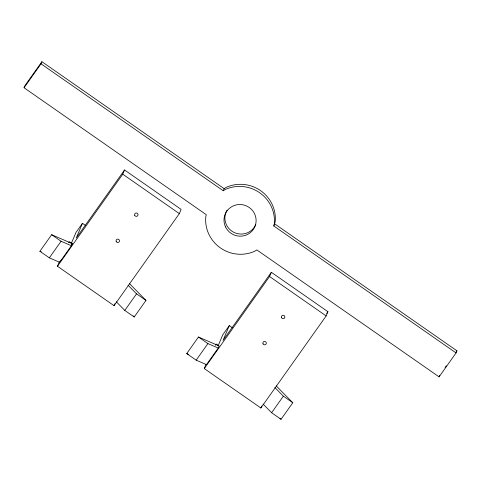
<?xml version="1.0" encoding="UTF-8"?>
<svg xmlns="http://www.w3.org/2000/svg" width="481" height="481" viewBox="0 0 481 481"><rect width="100%" height="100%" fill="white"/><g stroke="black" fill="none" stroke-linecap="round" stroke-linejoin="round"><path stroke-width="0.72" d="M273.827 225.992L274.35 223.611A34.518 33.826 22.9 0 0 225.336 189.466L223.25 190.765L41.023 63.817L41.913 61.7L224.146 188.648L226.232 187.35A34.518 33.826 22.9 0 1 275.246 221.494L273.827 225.992L456.06 352.94L439.087 376.876L256.854 249.928L254.768 251.226A34.518 33.826 22.9 0 1 205.754 217.081L206.277 214.694L24.05 87.752L24.94 85.636L41.913 61.7M85.54 225.445L82.467 223.298L76.214 238.095L124.525 169.973L181.121 209.397L179.335 213.624L114.051 305.682L57.461 266.252L59.181 262.181M59.656 262.301L71.404 245.731L72.3 243.614L51.647 234.698L39.899 251.268L49.333 257.84L59.656 262.301L60.323 260.714M71.146 243.849L75.938 232.509L82.467 223.298M57.461 266.252L122.739 174.2L124.525 169.973M114.051 305.682L114.917 303.643M223.25 190.765L224.146 188.648M232.359 327.759L229.287 325.619L223.04 340.41L271.344 272.288L327.94 311.712L326.154 315.939L260.876 407.996L204.281 368.572L206 364.496M215.662 345.364L216.228 344.029L218.687 345.743M218.248 345.502L222.757 334.824L229.287 325.619M218.23 348.046L219.12 345.935L198.467 337.019L186.718 353.589L196.152 360.161L206.475 364.616L218.23 348.046L207.9 343.59L198.467 337.019M204.281 368.572L269.558 276.515L271.344 272.288M260.876 407.996L261.736 405.958M439.087 376.876L439.754 375.288M456.06 352.94L456.95 350.829L274.723 223.881M24.05 87.752L41.023 63.817M49.333 257.84L61.081 241.27L71.404 245.731M68.627 242.815L69.408 241.715L71.867 243.428M71.459 244.799L72.3 243.614M129.413 283.568L145.977 300.409L134.223 316.979L124.789 310.407L136.544 293.837L128 285.155M196.152 360.161L207.9 343.59M326.647 313.54L327.94 311.712M276.232 385.888L292.797 402.729L281.042 419.3L271.615 412.728L283.363 396.158L274.825 387.47M445.069 367.58L446.344 365.788M456.102 352.026L456.95 350.829M39.899 251.268L41.276 251.864M186.718 353.589L188.786 354.479M122.739 174.2L179.335 213.624M269.558 276.515L326.154 315.939M51.647 234.698L61.081 241.27M136.544 293.837L145.977 300.409M283.363 396.158L292.797 402.729M280.008 418.248L281.042 419.3M263.071 404.04L271.615 412.728M133.189 315.927L134.223 316.979M116.252 301.725L124.789 310.407M255.814 224.435A16.107 15.783 22.9 0 1 233.904 232.365A16.107 15.783 22.9 0 1 227.002 210.173M116.228 241.51A1.726 1.69 22.9 0 0 119.198 241.793A1.726 1.69 22.9 0 0 117.923 239.117A1.726 1.69 22.9 0 0 116.228 241.51M134.758 215.374A1.726 1.69 22.9 0 0 137.728 215.656A1.726 1.69 22.9 0 0 136.46 212.981A1.726 1.69 22.9 0 0 134.758 215.374M225.529 226.894A16.107 15.783 22.9 0 0 253.253 229.557A16.107 15.783 22.9 0 0 241.384 204.587A16.107 15.783 22.9 0 0 225.529 226.894M281.583 317.688A1.726 1.69 22.9 0 0 284.554 317.971A1.726 1.69 22.9 0 0 283.279 315.295A1.726 1.69 22.9 0 0 281.583 317.688M263.047 343.825A1.726 1.69 22.9 0 0 266.017 344.107A1.726 1.69 22.9 0 0 264.742 341.438A1.726 1.69 22.9 0 0 263.047 343.825"/></g></svg>
